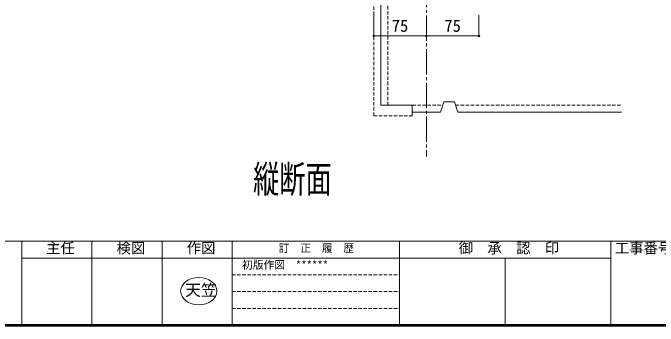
# Model space of a CAD drawing. Units: millimetres at full size. Extents: x -3475 to 3471, y -1129 to 1133.
# Drawn here: x -2511 to -1591, y -1129 to -682 of the extents above; entities that cross this region are included whole.
import ezdxf
from ezdxf.enums import TextEntityAlignment as Align

# ---------------------------------------------------------------- set-up
doc = ezdxf.new("R2010")
doc.units = ezdxf.units.MM
doc.header["$LTSCALE"] = 4
doc.header["$PDMODE"] = 32
doc.header["$PDSIZE"] = 2
doc.linetypes.add('CHAIN2', pattern=[12, 9, -1, 1, -1])
doc.linetypes.add('DASHED1', pattern=[1.8, 1.2, -0.6])
for name, color, linetype, lineweight in [('0-0_0', 7, 'Continuous', 9), ('0-1_1手摺寸法', 3, 'Continuous', 9), ('0-5_2躯体隠れ', 6, 'DASHED1', 9), ('0-6_2躯体線', 4, 'Continuous', 5), ('0-7_3中心線', 2, 'CHAIN2', 9), ('1-1_MOJI', 4, 'Continuous', 5), ('1-3_WAKU', 7, 'Continuous', 9)]:
    doc.layers.add(name, color=color, linetype=linetype, lineweight=lineweight)
doc.styles.add('ＭＳ ゴシック', font='')
doc.styles.get('ＭＳ ゴシック').set_extended_font_data('MS Gothic')

msp = doc.modelspace()

# ---------------------------------------------------------------- linework, layer by layer
at = {"layer": '0-0_0'}
msp.add_ellipse((-2245.879, -1079.207), major_axis=(25.847, 0), ratio=0.755094, dxfattribs=at)
at = {"layer": '0-1_1手摺寸法'}
for p, q in [((-1996.438, -685.303), (-1996.438, -715.012)), ((-1921.438, -686.495), (-1921.438, -715.012)), ((-1921.438, -686.495), (-1921.438, -715.012)), ((-1846.438, -685.303), (-1846.438, -715.012)), ((-1921.438, -715.012), (-1996.438, -715.012)), ((-1991.838, -715.012), (-1926.038, -715.012)), ((-1846.438, -715.012), (-1921.438, -715.012)), ((-1916.838, -715.012), (-1851.038, -715.012))]:
    msp.add_line(p, q, dxfattribs=at)
for p in [(-1996.438, -715.012), (-1921.438, -715.012), (-1846.438, -715.012)]:
    msp.add_point(p, dxfattribs=at)
at = {"layer": '0-5_2躯体隠れ'}
for p, q in [((-1996.438, -828.803), (-1996.438, -473.803)), ((-1976.438, -813.803), (-1976.438, -640.47)), ((-1941.438, -813.803), (-1898.105, -813.803)), ((-1879.772, -813.803), (-1643.412, -813.803)), ((-1996.438, -828.803), (-1941.438, -828.803))]:
    msp.add_line(p, q, dxfattribs=at)
at = {"layer": '0-6_2躯体線'}
for p, q in [((-1986.438, -813.803), (-1986.438, -483.803)), ((-1896.438, -808.803), (-1901.438, -823.803)), ((-1896.438, -808.803), (-1881.438, -808.803)), ((-1881.438, -808.803), (-1876.438, -823.803)), ((-1986.438, -813.803), (-1941.438, -813.803)), ((-1941.438, -813.803), (-1941.438, -828.803)), ((-1941.438, -823.803), (-1901.438, -823.803)), ((-1876.438, -823.803), (-1643.412, -823.803))]:
    msp.add_line(p, q, dxfattribs=at)
at = {"layer": '0-7_3中心線'}
msp.add_line((-1921.438, 658.045), (-1921.438, -886.927), dxfattribs=at)
at = {"layer": '1-3_WAKU'}
for p, q in [((-3474.204, -1007.91), (-274.204, -1007.91)), ((-2498.204, -1007.91), (-2498.204, -1127.91)), ((-2398.204, -1007.91), (-2398.204, -1127.91)), ((-2298.204, -1007.91), (-2298.204, -1127.91)), ((-2198.204, -1007.91), (-2198.204, -1127.91)), ((-1959.537, -1007.91), (-1959.537, -1127.91)), ((-1658.204, -1007.91), (-1658.204, -1127.91)), ((-2498.204, -1031.91), (-2198.204, -1031.91)), ((-2198.204, -1031.91), (-1959.537, -1031.91)), ((-1959.537, -1031.91), (-1658.204, -1031.91)), ((-1808.87, -1031.91), (-1808.87, -1127.91)), ((-3475.404, -1129.11), (-273.004, -1129.11)), ((-3474.804, -1128.51), (-273.604, -1128.51)), ((-3474.204, -1127.91), (-274.204, -1127.91)), ((-3473.604, -1127.31), (-274.804, -1127.31)), ((-3473.004, -1126.71), (-275.404, -1126.71))]:
    msp.add_line(p, q, dxfattribs=at)
at = {"layer": '1-3_WAKU', "linetype": 'DASHED1'}
for p, q in [((-2198.204, -1055.91), (-1959.537, -1055.91)), ((-2198.204, -1079.91), (-1959.537, -1079.91)), ((-2198.204, -1103.91), (-1959.537, -1103.91))]:
    msp.add_line(p, q, dxfattribs=at)

# ---------------------------------------------------------------- texts
at = {"layer": '0-0_0', "style": 'ＭＳ ゴシック', "width": 0.7}
msp.add_text('縦断面', height=39.1, dxfattribs=at).set_placement((-2168.492, -950.571), align=Align.BOTTOM_LEFT)
at = {"layer": '0-0_0', "style": 'ＭＳ ゴシック'}
for s, height, p in [('初版作図\u3000******', 11.26, (-2184.297, -1050.729)), ('天笠', 16.52, (-2265.371, -1090.818))]:
    msp.add_text(s, height=height, dxfattribs=at).set_placement(p, align=Align.BOTTOM_LEFT)
at = {"layer": '0-1_1手摺寸法', "style": 'ＭＳ ゴシック'}
for p in [(-1970.714, -714.193), (-1895.714, -714.193)]:
    msp.add_text('75', height=17.27, dxfattribs=at).set_placement(p, align=Align.BOTTOM_LEFT)
at = {"layer": '1-1_MOJI', "color": 6, "style": 'ＭＳ ゴシック'}
for s, height, p in [('主任', 15.01, (-2463.599, -1029.751)), ('検図', 15.01, (-2363.065, -1029.751)), ('作図', 15.01, (-2263.065, -1029.751)), ('訂\u3000正\u3000履\u3000歴', 11.26, (-2131.878, -1026.729)), ('御  承  認  印', 15.01, (-1875.31, -1029.751)), ('工事番号', 15.01, (-1652.696, -1029.751))]:
    msp.add_text(s, height=height, dxfattribs=at).set_placement(p, align=Align.BOTTOM_LEFT)

doc.saveas('drawing.dxf')
